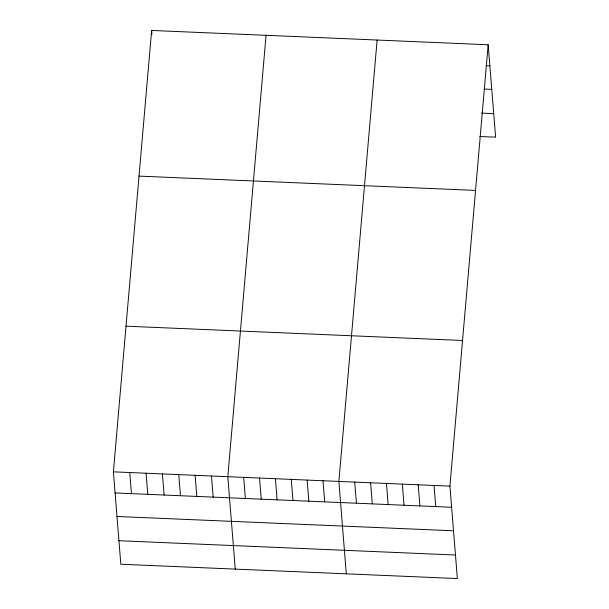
<?xml version="1.0" encoding="UTF-8"?>
<svg xmlns="http://www.w3.org/2000/svg" width="609" height="609" viewBox="0 0 609 609"><rect width="100%" height="100%" fill="white"/><g stroke="black" fill="none" stroke-linecap="round" stroke-linejoin="round"><path stroke-width="0.91" d="M488.174 44.754L449.922 486.142L457.359 578.55L120.826 564.246L113.396 471.838L151.641 30.45L488.174 44.754L495.604 137.162L479.74 136.492M266.064 35.314L227.812 476.702L235.249 569.111M377.116 40.034L338.87 481.422L346.3 573.83M486.134 65.711L489.872 65.871M484.3 89.081L491.76 89.394M481.582 113.122L493.716 113.639M139.019 176.108L475.545 190.411M126.017 326.18L462.543 340.484M113.396 471.838L449.922 486.142M115.093 492.947L451.619 507.259M116.989 516.478L453.515 530.782M118.938 540.716L455.463 555.02M434.057 485.472L435.755 506.581M418.193 484.794L419.89 505.904M402.328 484.117L404.026 505.234M386.464 483.447L388.161 504.556M370.599 482.77L372.297 503.887M354.735 482.1L356.432 503.209M322.998 480.745L324.704 501.862M307.134 480.075L308.839 501.184M291.269 479.397L292.975 500.514M275.405 478.727L277.103 499.837M259.541 478.05L261.238 499.159M243.676 477.372L245.374 498.489M211.468 476.01L213.165 497.119M195.124 475.309L196.821 496.426M151.641 30.45L151.938 34.119M178.78 474.617L180.477 495.726M162.428 473.924L164.125 495.033M146.084 473.223L147.781 494.341M129.74 472.531L131.437 493.648"/></g></svg>
